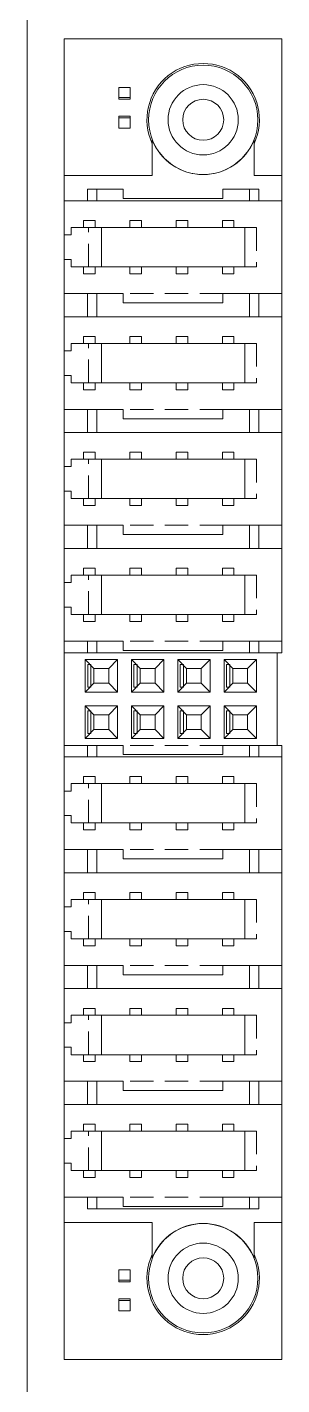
# Model space of a CAD drawing. Header units: millimetres. Extents: x 5 to 589, y 5 to 415.
# Drawn here: x 76.7 to 90.6, y 217.6 to 292 of the extents above; entities that cross this region are included whole.
import ezdxf

# ---------------------------------------------------------------- set-up
doc = ezdxf.new("R2010")
doc.units = ezdxf.units.MM
doc.linetypes.add('HIDDEN', pattern=[1.905, 1.27, -0.635])

msp = doc.modelspace()

# ---------------------------------------------------------------- linework, layer by layer
at = {"color": 7, "linetype": 'Continuous', "lineweight": 15}
for p, q in [((76.657, 308.324), (76.657, 159.364)), ((90.635, 291.404), (78.697, 291.404)), ((78.697, 283.911), (78.697, 291.404)), ((90.635, 283.911), (90.635, 291.404)), ((83.523, 285.85), (83.523, 283.911)), ((89.111, 283.911), (89.111, 285.85)), ((83.523, 283.911), (78.697, 283.911)), ((78.697, 226.507), (78.697, 283.911)), ((89.111, 283.911), (90.635, 283.911)), ((90.635, 257.749), (90.635, 283.911)), ((79.967, 282.514), (79.967, 283.149)), ((79.967, 283.149), (81.935, 283.149)), ((80.475, 283.149), (80.475, 282.514)), ((81.935, 283.149), (81.935, 282.641)), ((87.396, 283.149), (89.365, 283.149)), ((87.396, 282.641), (87.396, 283.149)), ((88.857, 282.514), (88.857, 283.149)), ((89.365, 283.149), (89.365, 282.514)), ((89.365, 282.514), (79.967, 282.514)), ((81.935, 282.641), (87.396, 282.641)), ((80.729, 278.894), (80.729, 281.053)), ((80.729, 281.053), (88.603, 281.053)), ((88.603, 281.053), (88.603, 278.894)), ((88.603, 278.894), (80.729, 278.894)), ((79.967, 276.164), (79.967, 277.434)), ((79.967, 277.434), (81.935, 277.434)), ((80.475, 277.434), (80.475, 276.164)), ((81.935, 277.434), (81.935, 276.926)), ((81.935, 276.926), (87.396, 276.926)), ((87.396, 276.926), (87.396, 277.434)), ((87.396, 277.434), (89.365, 277.434)), ((88.857, 276.164), (88.857, 277.434)), ((89.365, 277.434), (89.365, 276.164)), ((89.365, 276.164), (79.967, 276.164)), ((80.729, 272.544), (80.729, 274.703)), ((80.729, 274.703), (88.603, 274.703)), ((88.603, 274.703), (88.603, 272.544)), ((88.603, 272.544), (80.729, 272.544)), ((79.967, 269.814), (79.967, 271.084)), ((79.967, 271.084), (81.935, 271.084)), ((80.475, 271.084), (80.475, 269.814)), ((81.935, 271.084), (81.935, 270.576)), ((87.396, 270.576), (87.396, 271.084)), ((87.396, 271.084), (89.365, 271.084)), ((88.857, 269.814), (88.857, 271.084)), ((89.365, 271.084), (89.365, 269.814)), ((81.935, 270.576), (87.396, 270.576)), ((89.365, 269.814), (79.967, 269.814)), ((80.729, 266.194), (80.729, 268.353)), ((80.729, 268.353), (88.603, 268.353)), ((88.603, 268.353), (88.603, 266.194)), ((88.603, 266.194), (80.729, 266.194)), ((79.967, 263.464), (79.967, 264.734)), ((79.967, 264.734), (81.935, 264.734)), ((80.475, 264.734), (80.475, 263.464)), ((81.935, 264.734), (81.935, 264.226)), ((81.935, 264.226), (87.396, 264.226)), ((87.396, 264.734), (89.365, 264.734)), ((87.396, 264.226), (87.396, 264.734)), ((88.857, 263.464), (88.857, 264.734)), ((89.365, 264.734), (89.365, 263.464)), ((89.365, 263.464), (79.967, 263.464)), ((80.729, 259.844), (80.729, 262.003)), ((80.729, 262.003), (88.603, 262.003)), ((88.603, 262.003), (88.603, 259.844)), ((88.603, 259.844), (80.729, 259.844)), ((79.967, 257.749), (79.967, 258.384)), ((79.967, 258.384), (81.935, 258.384)), ((80.475, 258.384), (80.475, 257.749)), ((81.935, 258.384), (81.935, 257.876)), ((87.396, 258.384), (89.365, 258.384)), ((87.396, 257.876), (87.396, 258.384)), ((88.857, 257.749), (88.857, 258.384)), ((89.365, 258.384), (89.365, 257.749)), ((89.365, 257.749), (79.967, 257.749)), ((81.935, 257.876), (87.396, 257.876)), ((90.635, 257.749), (90.381, 257.749)), ((90.381, 252.669), (90.381, 257.749)), ((79.84, 255.59), (79.84, 257.368)), ((80.323, 256.885), (79.84, 257.368)), ((79.84, 257.368), (81.618, 257.368)), ((80.323, 256.885), (80.323, 256.072)), ((81.135, 256.885), (80.323, 256.885)), ((81.135, 256.885), (81.618, 257.368)), ((81.135, 256.072), (81.135, 256.885)), ((81.618, 257.368), (81.618, 255.59)), ((82.863, 256.885), (82.38, 257.368)), ((82.38, 257.368), (84.158, 257.368)), ((82.38, 255.59), (82.38, 257.368)), ((83.675, 256.885), (82.863, 256.885)), ((82.863, 256.885), (82.863, 256.072)), ((83.675, 256.885), (84.158, 257.368)), ((83.675, 256.072), (83.675, 256.885)), ((84.158, 257.368), (84.158, 255.59)), ((84.92, 255.59), (84.92, 257.368)), ((85.403, 256.885), (84.92, 257.368)), ((84.92, 257.368), (86.698, 257.368)), ((85.403, 256.885), (85.403, 256.072)), ((86.215, 256.885), (85.403, 256.885)), ((86.215, 256.885), (86.698, 257.368)), ((86.215, 256.072), (86.215, 256.885)), ((86.698, 257.368), (86.698, 255.59)), ((87.46, 255.59), (87.46, 257.368)), ((87.943, 256.885), (87.46, 257.368)), ((87.46, 257.368), (89.238, 257.368)), ((87.943, 256.885), (87.943, 256.072)), ((88.755, 256.885), (87.943, 256.885)), ((88.755, 256.885), (89.238, 257.368)), ((88.755, 256.072), (88.755, 256.885)), ((89.238, 257.368), (89.238, 255.59)), ((80.323, 256.072), (79.84, 255.59)), ((80.323, 256.072), (81.135, 256.072)), ((81.618, 255.59), (81.135, 256.072)), ((82.863, 256.072), (82.38, 255.59)), ((82.863, 256.072), (83.675, 256.072)), ((84.158, 255.59), (83.675, 256.072)), ((85.403, 256.072), (84.92, 255.59)), ((85.403, 256.072), (86.215, 256.072)), ((86.698, 255.59), (86.215, 256.072)), ((87.943, 256.072), (87.46, 255.59)), ((87.943, 256.072), (88.755, 256.072)), ((89.238, 255.59), (88.755, 256.072)), ((81.618, 255.59), (79.84, 255.59)), ((84.158, 255.59), (82.38, 255.59)), ((86.698, 255.59), (84.92, 255.59)), ((89.238, 255.59), (87.46, 255.59)), ((79.84, 253.05), (79.84, 254.828)), ((80.323, 254.345), (79.84, 254.828)), ((79.84, 254.828), (81.618, 254.828)), ((81.135, 254.345), (81.618, 254.828)), ((81.618, 254.828), (81.618, 253.05)), ((82.863, 254.345), (82.38, 254.828)), ((82.38, 254.828), (84.158, 254.828)), ((82.38, 253.05), (82.38, 254.828)), ((83.675, 254.345), (84.158, 254.828)), ((84.158, 254.828), (84.158, 253.05)), ((84.92, 253.05), (84.92, 254.828)), ((85.403, 254.345), (84.92, 254.828)), ((84.92, 254.828), (86.698, 254.828)), ((86.215, 254.345), (86.698, 254.828)), ((86.698, 254.828), (86.698, 253.05)), ((87.943, 254.345), (87.46, 254.828)), ((87.46, 254.828), (89.238, 254.828)), ((87.46, 253.05), (87.46, 254.828)), ((88.755, 254.345), (89.238, 254.828)), ((89.238, 254.828), (89.238, 253.05)), ((80.323, 254.345), (80.323, 253.532)), ((81.135, 254.345), (80.323, 254.345)), ((81.135, 253.532), (81.135, 254.345)), ((83.675, 254.345), (82.863, 254.345)), ((82.863, 254.345), (82.863, 253.532)), ((83.675, 253.532), (83.675, 254.345)), ((85.403, 254.345), (85.403, 253.532)), ((86.215, 254.345), (85.403, 254.345)), ((86.215, 253.532), (86.215, 254.345)), ((88.755, 254.345), (87.943, 254.345)), ((87.943, 254.345), (87.943, 253.532)), ((88.755, 253.532), (88.755, 254.345)), ((80.323, 253.532), (79.84, 253.05)), ((81.618, 253.05), (79.84, 253.05)), ((80.323, 253.532), (81.135, 253.532)), ((81.618, 253.05), (81.135, 253.532)), ((82.863, 253.532), (82.38, 253.05)), ((84.158, 253.05), (82.38, 253.05)), ((82.863, 253.532), (83.675, 253.532)), ((84.158, 253.05), (83.675, 253.532)), ((85.403, 253.532), (84.92, 253.05)), ((86.698, 253.05), (84.92, 253.05)), ((85.403, 253.532), (86.215, 253.532)), ((86.698, 253.05), (86.215, 253.532)), ((87.943, 253.532), (87.46, 253.05)), ((89.238, 253.05), (87.46, 253.05)), ((87.943, 253.532), (88.755, 253.532)), ((89.238, 253.05), (88.755, 253.532)), ((79.967, 252.034), (79.967, 252.669)), ((79.967, 252.669), (81.935, 252.669)), ((80.475, 252.669), (80.475, 252.034)), ((81.935, 252.669), (81.935, 252.161)), ((87.396, 252.161), (87.396, 252.669)), ((87.396, 252.669), (89.365, 252.669)), ((88.857, 252.034), (88.857, 252.669)), ((89.365, 252.669), (89.365, 252.034)), ((90.635, 252.669), (90.381, 252.669)), ((90.635, 226.507), (90.635, 252.669)), ((89.365, 252.034), (79.967, 252.034)), ((81.935, 252.161), (87.396, 252.161)), ((80.729, 248.414), (80.729, 250.573)), ((80.729, 250.573), (88.603, 250.573)), ((88.603, 250.573), (88.603, 248.414)), ((88.603, 248.414), (80.729, 248.414)), ((79.967, 245.684), (79.967, 246.954)), ((79.967, 246.954), (81.935, 246.954)), ((80.475, 246.954), (80.475, 245.684)), ((81.935, 246.954), (81.935, 246.446)), ((81.935, 246.446), (87.396, 246.446)), ((87.396, 246.954), (89.365, 246.954)), ((87.396, 246.446), (87.396, 246.954)), ((88.857, 245.684), (88.857, 246.954)), ((89.365, 246.954), (89.365, 245.684)), ((89.365, 245.684), (79.967, 245.684)), ((80.729, 242.064), (80.729, 244.223)), ((80.729, 244.223), (88.603, 244.223)), ((88.603, 244.223), (88.603, 242.064)), ((88.603, 242.064), (80.729, 242.064)), ((79.967, 239.334), (79.967, 240.604)), ((79.967, 240.604), (81.935, 240.604)), ((80.475, 240.604), (80.475, 239.334)), ((81.935, 240.604), (81.935, 240.096)), ((87.396, 240.604), (89.365, 240.604)), ((87.396, 240.096), (87.396, 240.604)), ((88.857, 239.334), (88.857, 240.604)), ((89.365, 240.604), (89.365, 239.334)), ((81.935, 240.096), (87.396, 240.096)), ((89.365, 239.334), (79.967, 239.334)), ((80.729, 235.714), (80.729, 237.873)), ((80.729, 237.873), (88.603, 237.873)), ((88.603, 237.873), (88.603, 235.714)), ((88.603, 235.714), (80.729, 235.714)), ((79.967, 232.984), (79.967, 234.254)), ((79.967, 234.254), (81.935, 234.254)), ((80.475, 234.254), (80.475, 232.984)), ((81.935, 234.254), (81.935, 233.746)), ((81.935, 233.746), (87.396, 233.746)), ((87.396, 234.254), (89.365, 234.254)), ((87.396, 233.746), (87.396, 234.254)), ((88.857, 232.984), (88.857, 234.254)), ((89.365, 234.254), (89.365, 232.984)), ((89.365, 232.984), (79.967, 232.984)), ((80.729, 231.523), (88.603, 231.523)), ((80.729, 229.364), (80.729, 231.523)), ((88.603, 231.523), (88.603, 229.364)), ((88.603, 229.364), (80.729, 229.364)), ((79.967, 227.269), (79.967, 227.904)), ((79.967, 227.904), (81.935, 227.904)), ((80.475, 227.904), (80.475, 227.269)), ((81.935, 227.904), (81.935, 227.396)), ((87.396, 227.904), (89.365, 227.904)), ((87.396, 227.396), (87.396, 227.904)), ((88.857, 227.269), (88.857, 227.904)), ((89.365, 227.904), (89.365, 227.269)), ((89.365, 227.269), (79.967, 227.269)), ((81.935, 227.396), (87.396, 227.396)), ((78.697, 226.507), (83.523, 226.507)), ((78.697, 219.014), (78.697, 226.507)), ((83.523, 226.507), (83.523, 224.568)), ((89.111, 224.568), (89.111, 226.507)), ((90.635, 226.507), (89.111, 226.507)), ((90.635, 219.014), (90.635, 226.507)), ((78.697, 219.014), (90.635, 219.014))]:
    msp.add_line(p, q, dxfattribs=at)
at = {"color": 7, "linetype": 'HIDDEN', "lineweight": 0}
for p, q in [((81.681, 288.089), (81.681, 288.737)), ((81.681, 288.737), (82.316, 288.737)), ((81.681, 288.178), (82.316, 288.178)), ((82.316, 288.089), (81.681, 288.089)), ((82.316, 288.089), (82.316, 288.737)), ((81.681, 286.502), (81.681, 287.149)), ((81.681, 287.149), (82.316, 287.149)), ((81.681, 287.06), (82.316, 287.06)), ((82.316, 286.502), (82.316, 287.149)), ((82.316, 286.502), (81.681, 286.502)), ((78.697, 282.514), (79.967, 282.514)), ((89.365, 282.514), (90.635, 282.514)), ((80.386, 281.434), (79.751, 281.434)), ((79.751, 281.053), (79.751, 281.434)), ((80.386, 281.434), (80.386, 281.053)), ((82.291, 281.053), (82.291, 281.434)), ((82.926, 281.434), (82.291, 281.434)), ((82.926, 281.434), (82.926, 281.053)), ((85.466, 281.434), (84.831, 281.434)), ((84.831, 281.053), (84.831, 281.434)), ((85.466, 281.434), (85.466, 281.053)), ((87.371, 281.053), (87.371, 281.434)), ((88.006, 281.434), (87.371, 281.434)), ((88.006, 281.434), (88.006, 281.053)), ((79.078, 280.647), (78.697, 280.647)), ((80.03, 281.053), (79.078, 281.053)), ((79.078, 281.053), (79.078, 280.647)), ((80.729, 281.053), (80.03, 281.053)), ((80.03, 278.894), (80.03, 281.053)), ((89.238, 281.053), (88.603, 281.053)), ((89.238, 281.053), (89.238, 278.894)), ((78.697, 279.301), (79.078, 279.301)), ((79.078, 279.301), (79.078, 278.894)), ((79.078, 278.894), (80.03, 278.894)), ((79.751, 278.513), (79.751, 278.894)), ((80.386, 278.513), (79.751, 278.513)), ((80.729, 278.894), (80.03, 278.894)), ((80.386, 278.894), (80.386, 278.513)), ((82.291, 278.513), (82.291, 278.894)), ((82.926, 278.513), (82.291, 278.513)), ((82.926, 278.894), (82.926, 278.513)), ((84.831, 278.513), (84.831, 278.894)), ((85.466, 278.513), (84.831, 278.513)), ((85.466, 278.894), (85.466, 278.513)), ((87.371, 278.513), (87.371, 278.894)), ((88.006, 278.513), (87.371, 278.513)), ((88.006, 278.894), (88.006, 278.513)), ((88.603, 278.894), (89.238, 278.894)), ((79.967, 277.434), (78.697, 277.434)), ((87.396, 277.434), (81.935, 277.434)), ((90.635, 277.434), (89.365, 277.434)), ((78.697, 276.164), (79.967, 276.164)), ((89.365, 276.164), (90.635, 276.164)), ((80.03, 274.703), (79.078, 274.703)), ((79.078, 274.703), (79.078, 274.297)), ((79.751, 274.703), (79.751, 275.084)), ((80.386, 275.084), (79.751, 275.084)), ((80.729, 274.703), (80.03, 274.703)), ((80.03, 272.544), (80.03, 274.703)), ((80.386, 275.084), (80.386, 274.703)), ((82.291, 274.703), (82.291, 275.084)), ((82.926, 275.084), (82.291, 275.084)), ((82.926, 275.084), (82.926, 274.703)), ((85.466, 275.084), (84.831, 275.084)), ((84.831, 274.703), (84.831, 275.084)), ((85.466, 275.084), (85.466, 274.703)), ((88.006, 275.084), (87.371, 275.084)), ((87.371, 274.703), (87.371, 275.084)), ((88.006, 275.084), (88.006, 274.703)), ((89.238, 274.703), (88.603, 274.703)), ((89.238, 274.703), (89.238, 272.544)), ((79.078, 274.297), (78.697, 274.297)), ((78.697, 272.951), (79.078, 272.951)), ((79.078, 272.951), (79.078, 272.544)), ((79.078, 272.544), (80.03, 272.544)), ((79.751, 272.163), (79.751, 272.544)), ((80.729, 272.544), (80.03, 272.544)), ((80.386, 272.544), (80.386, 272.163)), ((82.291, 272.163), (82.291, 272.544)), ((82.926, 272.544), (82.926, 272.163)), ((84.831, 272.163), (84.831, 272.544)), ((85.466, 272.544), (85.466, 272.163)), ((87.371, 272.163), (87.371, 272.544)), ((88.006, 272.544), (88.006, 272.163)), ((88.603, 272.544), (89.238, 272.544)), ((80.386, 272.163), (79.751, 272.163)), ((82.926, 272.163), (82.291, 272.163)), ((85.466, 272.163), (84.831, 272.163)), ((88.006, 272.163), (87.371, 272.163)), ((79.967, 271.084), (78.697, 271.084)), ((87.396, 271.084), (81.935, 271.084)), ((90.635, 271.084), (89.365, 271.084)), ((78.697, 269.814), (79.967, 269.814)), ((89.365, 269.814), (90.635, 269.814)), ((79.751, 268.353), (79.751, 268.734)), ((80.386, 268.734), (79.751, 268.734)), ((80.386, 268.734), (80.386, 268.353)), ((82.926, 268.734), (82.291, 268.734)), ((82.291, 268.353), (82.291, 268.734)), ((82.926, 268.734), (82.926, 268.353)), ((85.466, 268.734), (84.831, 268.734)), ((84.831, 268.353), (84.831, 268.734)), ((85.466, 268.734), (85.466, 268.353)), ((87.371, 268.353), (87.371, 268.734)), ((88.006, 268.734), (87.371, 268.734)), ((88.006, 268.734), (88.006, 268.353)), ((79.078, 267.947), (78.697, 267.947)), ((80.03, 268.353), (79.078, 268.353)), ((79.078, 268.353), (79.078, 267.947)), ((80.729, 268.353), (80.03, 268.353)), ((80.03, 266.194), (80.03, 268.353)), ((89.238, 268.353), (88.603, 268.353)), ((89.238, 268.353), (89.238, 266.194)), ((78.697, 266.601), (79.078, 266.601)), ((79.078, 266.601), (79.078, 266.194)), ((79.078, 266.194), (80.03, 266.194)), ((79.751, 265.813), (79.751, 266.194)), ((80.386, 265.813), (79.751, 265.813)), ((80.729, 266.194), (80.03, 266.194)), ((80.386, 266.194), (80.386, 265.813)), ((82.291, 265.813), (82.291, 266.194)), ((82.926, 265.813), (82.291, 265.813)), ((82.926, 266.194), (82.926, 265.813)), ((84.831, 265.813), (84.831, 266.194)), ((85.466, 265.813), (84.831, 265.813)), ((85.466, 266.194), (85.466, 265.813)), ((87.371, 265.813), (87.371, 266.194)), ((88.006, 265.813), (87.371, 265.813)), ((88.006, 266.194), (88.006, 265.813)), ((88.603, 266.194), (89.238, 266.194)), ((79.967, 264.734), (78.697, 264.734)), ((87.396, 264.734), (81.935, 264.734)), ((90.635, 264.734), (89.365, 264.734)), ((78.697, 263.464), (79.967, 263.464)), ((89.365, 263.464), (90.635, 263.464)), ((80.03, 262.003), (79.078, 262.003)), ((79.078, 262.003), (79.078, 261.597)), ((80.386, 262.384), (79.751, 262.384)), ((79.751, 262.003), (79.751, 262.384)), ((80.03, 259.844), (80.03, 262.003)), ((80.729, 262.003), (80.03, 262.003)), ((80.386, 262.384), (80.386, 262.003)), ((82.926, 262.384), (82.291, 262.384)), ((82.291, 262.003), (82.291, 262.384)), ((82.926, 262.384), (82.926, 262.003)), ((84.831, 262.003), (84.831, 262.384)), ((85.466, 262.384), (84.831, 262.384)), ((85.466, 262.384), (85.466, 262.003)), ((87.371, 262.003), (87.371, 262.384)), ((88.006, 262.384), (87.371, 262.384)), ((88.006, 262.384), (88.006, 262.003)), ((89.238, 262.003), (88.603, 262.003)), ((89.238, 262.003), (89.238, 259.844)), ((79.078, 261.597), (78.697, 261.597)), ((78.697, 260.251), (79.078, 260.251)), ((79.078, 260.251), (79.078, 259.844)), ((79.078, 259.844), (80.03, 259.844)), ((79.751, 259.463), (79.751, 259.844)), ((80.729, 259.844), (80.03, 259.844)), ((80.386, 259.844), (80.386, 259.463)), ((82.291, 259.463), (82.291, 259.844)), ((82.926, 259.844), (82.926, 259.463)), ((84.831, 259.463), (84.831, 259.844)), ((85.466, 259.844), (85.466, 259.463)), ((87.371, 259.463), (87.371, 259.844)), ((88.006, 259.844), (88.006, 259.463)), ((88.603, 259.844), (89.238, 259.844)), ((80.386, 259.463), (79.751, 259.463)), ((82.926, 259.463), (82.291, 259.463)), ((85.466, 259.463), (84.831, 259.463)), ((88.006, 259.463), (87.371, 259.463)), ((79.967, 258.384), (78.697, 258.384)), ((87.396, 258.384), (81.935, 258.384)), ((90.635, 258.384), (89.365, 258.384)), ((78.697, 257.749), (79.967, 257.749)), ((89.365, 257.749), (90.381, 257.749)), ((80.157, 257.101), (79.98, 257.101)), ((79.98, 257.101), (79.98, 255.857)), ((80.157, 257.101), (80.157, 255.857)), ((82.697, 257.101), (82.52, 257.101)), ((82.52, 257.101), (82.52, 255.857)), ((82.697, 257.101), (82.697, 255.857)), ((85.237, 257.101), (85.06, 257.101)), ((85.06, 257.101), (85.06, 255.857)), ((85.237, 257.101), (85.237, 255.857)), ((87.777, 257.101), (87.6, 257.101)), ((87.6, 257.101), (87.6, 255.857)), ((87.777, 257.101), (87.777, 255.857)), ((80.157, 255.857), (79.98, 255.857)), ((82.697, 255.857), (82.52, 255.857)), ((85.237, 255.857), (85.06, 255.857)), ((87.777, 255.857), (87.6, 255.857)), ((80.157, 254.561), (79.98, 254.561)), ((79.98, 254.561), (79.98, 253.317)), ((80.157, 254.561), (80.157, 253.317)), ((82.697, 254.561), (82.52, 254.561)), ((82.52, 254.561), (82.52, 253.317)), ((82.697, 254.561), (82.697, 253.317)), ((85.237, 254.561), (85.06, 254.561)), ((85.06, 254.561), (85.06, 253.317)), ((85.237, 254.561), (85.237, 253.317)), ((87.777, 254.561), (87.6, 254.561)), ((87.6, 254.561), (87.6, 253.317)), ((87.777, 254.561), (87.777, 253.317)), ((80.157, 253.317), (79.98, 253.317)), ((82.697, 253.317), (82.52, 253.317)), ((85.237, 253.317), (85.06, 253.317)), ((87.777, 253.317), (87.6, 253.317)), ((79.967, 252.669), (78.697, 252.669)), ((87.396, 252.669), (81.935, 252.669)), ((90.381, 252.669), (89.365, 252.669)), ((78.697, 252.034), (79.967, 252.034)), ((89.365, 252.034), (90.635, 252.034)), ((79.751, 250.573), (79.751, 250.954)), ((80.386, 250.954), (79.751, 250.954)), ((80.386, 250.954), (80.386, 250.573)), ((82.926, 250.954), (82.291, 250.954)), ((82.291, 250.573), (82.291, 250.954)), ((82.926, 250.954), (82.926, 250.573)), ((85.466, 250.954), (84.831, 250.954)), ((84.831, 250.573), (84.831, 250.954)), ((85.466, 250.954), (85.466, 250.573)), ((87.371, 250.573), (87.371, 250.954)), ((88.006, 250.954), (87.371, 250.954)), ((88.006, 250.954), (88.006, 250.573)), ((79.078, 250.167), (78.697, 250.167)), ((80.03, 250.573), (79.078, 250.573)), ((79.078, 250.573), (79.078, 250.167)), ((80.03, 248.414), (80.03, 250.573)), ((80.729, 250.573), (80.03, 250.573)), ((89.238, 250.573), (88.603, 250.573)), ((89.238, 250.573), (89.238, 248.414)), ((78.697, 248.821), (79.078, 248.821)), ((79.078, 248.821), (79.078, 248.414)), ((79.078, 248.414), (80.03, 248.414)), ((79.751, 248.033), (79.751, 248.414)), ((80.386, 248.033), (79.751, 248.033)), ((80.729, 248.414), (80.03, 248.414)), ((80.386, 248.414), (80.386, 248.033)), ((82.291, 248.033), (82.291, 248.414)), ((82.926, 248.033), (82.291, 248.033)), ((82.926, 248.414), (82.926, 248.033)), ((84.831, 248.033), (84.831, 248.414)), ((85.466, 248.033), (84.831, 248.033)), ((85.466, 248.414), (85.466, 248.033)), ((87.371, 248.033), (87.371, 248.414)), ((88.006, 248.033), (87.371, 248.033)), ((88.006, 248.414), (88.006, 248.033)), ((88.603, 248.414), (89.238, 248.414)), ((79.967, 246.954), (78.697, 246.954)), ((87.396, 246.954), (81.935, 246.954)), ((90.635, 246.954), (89.365, 246.954)), ((78.697, 245.684), (79.967, 245.684)), ((89.365, 245.684), (90.635, 245.684)), ((80.03, 244.223), (79.078, 244.223)), ((79.078, 244.223), (79.078, 243.817)), ((80.386, 244.604), (79.751, 244.604)), ((79.751, 244.223), (79.751, 244.604)), ((80.729, 244.223), (80.03, 244.223)), ((80.03, 242.064), (80.03, 244.223)), ((80.386, 244.604), (80.386, 244.223)), ((82.291, 244.223), (82.291, 244.604)), ((82.926, 244.604), (82.291, 244.604)), ((82.926, 244.604), (82.926, 244.223)), ((84.831, 244.223), (84.831, 244.604)), ((85.466, 244.604), (84.831, 244.604)), ((85.466, 244.604), (85.466, 244.223)), ((87.371, 244.223), (87.371, 244.604)), ((88.006, 244.604), (87.371, 244.604)), ((88.006, 244.604), (88.006, 244.223)), ((89.238, 244.223), (88.603, 244.223)), ((89.238, 244.223), (89.238, 242.064)), ((79.078, 243.817), (78.697, 243.817)), ((78.697, 242.471), (79.078, 242.471)), ((79.078, 242.471), (79.078, 242.064)), ((79.078, 242.064), (80.03, 242.064)), ((79.751, 241.683), (79.751, 242.064)), ((80.729, 242.064), (80.03, 242.064)), ((80.386, 242.064), (80.386, 241.683)), ((82.291, 241.683), (82.291, 242.064)), ((82.926, 242.064), (82.926, 241.683)), ((84.831, 241.683), (84.831, 242.064)), ((85.466, 242.064), (85.466, 241.683)), ((87.371, 241.683), (87.371, 242.064)), ((88.006, 242.064), (88.006, 241.683)), ((88.603, 242.064), (89.238, 242.064)), ((80.386, 241.683), (79.751, 241.683)), ((82.926, 241.683), (82.291, 241.683)), ((85.466, 241.683), (84.831, 241.683)), ((88.006, 241.683), (87.371, 241.683)), ((79.967, 240.604), (78.697, 240.604)), ((87.396, 240.604), (81.935, 240.604)), ((90.635, 240.604), (89.365, 240.604)), ((78.697, 239.334), (79.967, 239.334)), ((89.365, 239.334), (90.635, 239.334)), ((80.386, 238.254), (79.751, 238.254)), ((79.751, 237.873), (79.751, 238.254)), ((80.386, 238.254), (80.386, 237.873)), ((82.291, 237.873), (82.291, 238.254)), ((82.926, 238.254), (82.291, 238.254)), ((82.926, 238.254), (82.926, 237.873)), ((85.466, 238.254), (84.831, 238.254)), ((84.831, 237.873), (84.831, 238.254)), ((85.466, 238.254), (85.466, 237.873)), ((87.371, 237.873), (87.371, 238.254)), ((88.006, 238.254), (87.371, 238.254)), ((88.006, 238.254), (88.006, 237.873)), ((79.078, 237.467), (78.697, 237.467)), ((79.078, 237.873), (79.078, 237.467)), ((80.03, 237.873), (79.078, 237.873)), ((80.729, 237.873), (80.03, 237.873)), ((80.03, 235.714), (80.03, 237.873)), ((89.238, 237.873), (88.603, 237.873)), ((89.238, 237.873), (89.238, 235.714)), ((78.697, 236.121), (79.078, 236.121)), ((79.078, 236.121), (79.078, 235.714)), ((79.078, 235.714), (80.03, 235.714)), ((79.751, 235.333), (79.751, 235.714)), ((80.386, 235.333), (79.751, 235.333)), ((80.729, 235.714), (80.03, 235.714)), ((80.386, 235.714), (80.386, 235.333)), ((82.291, 235.333), (82.291, 235.714)), ((82.926, 235.333), (82.291, 235.333)), ((82.926, 235.714), (82.926, 235.333)), ((84.831, 235.333), (84.831, 235.714)), ((85.466, 235.333), (84.831, 235.333)), ((85.466, 235.714), (85.466, 235.333)), ((87.371, 235.333), (87.371, 235.714)), ((88.006, 235.333), (87.371, 235.333)), ((88.006, 235.714), (88.006, 235.333)), ((88.603, 235.714), (89.238, 235.714)), ((79.967, 234.254), (78.697, 234.254)), ((87.396, 234.254), (81.935, 234.254)), ((90.635, 234.254), (89.365, 234.254)), ((78.697, 232.984), (79.967, 232.984)), ((89.365, 232.984), (90.635, 232.984)), ((79.078, 231.523), (79.078, 231.117)), ((80.03, 231.523), (79.078, 231.523)), ((80.386, 231.904), (79.751, 231.904)), ((79.751, 231.523), (79.751, 231.904)), ((80.729, 231.523), (80.03, 231.523)), ((80.03, 229.364), (80.03, 231.523)), ((80.386, 231.904), (80.386, 231.523)), ((82.291, 231.523), (82.291, 231.904)), ((82.926, 231.904), (82.291, 231.904)), ((82.926, 231.904), (82.926, 231.523)), ((84.831, 231.523), (84.831, 231.904)), ((85.466, 231.904), (84.831, 231.904)), ((85.466, 231.904), (85.466, 231.523)), ((87.371, 231.523), (87.371, 231.904)), ((88.006, 231.904), (87.371, 231.904)), ((88.006, 231.904), (88.006, 231.523)), ((89.238, 231.523), (88.603, 231.523)), ((89.238, 231.523), (89.238, 229.364)), ((79.078, 231.117), (78.697, 231.117)), ((78.697, 229.771), (79.078, 229.771)), ((79.078, 229.771), (79.078, 229.364)), ((79.078, 229.364), (80.03, 229.364)), ((79.751, 228.983), (79.751, 229.364)), ((80.729, 229.364), (80.03, 229.364)), ((80.386, 229.364), (80.386, 228.983)), ((82.291, 228.983), (82.291, 229.364)), ((82.926, 229.364), (82.926, 228.983)), ((84.831, 228.983), (84.831, 229.364)), ((85.466, 229.364), (85.466, 228.983)), ((87.371, 228.983), (87.371, 229.364)), ((88.006, 229.364), (88.006, 228.983)), ((88.603, 229.364), (89.238, 229.364)), ((80.386, 228.983), (79.751, 228.983)), ((82.926, 228.983), (82.291, 228.983)), ((85.466, 228.983), (84.831, 228.983)), ((88.006, 228.983), (87.371, 228.983)), ((79.967, 227.904), (78.697, 227.904)), ((87.396, 227.904), (81.935, 227.904)), ((90.635, 227.904), (89.365, 227.904)), ((81.681, 223.916), (82.316, 223.916)), ((81.681, 223.269), (81.681, 223.916)), ((81.681, 223.357), (82.316, 223.357)), ((82.316, 223.269), (81.681, 223.269)), ((82.316, 223.269), (82.316, 223.916)), ((81.681, 222.328), (82.316, 222.328)), ((81.681, 221.681), (81.681, 222.328)), ((81.681, 222.24), (82.316, 222.24)), ((82.316, 221.681), (82.316, 222.328)), ((82.316, 221.681), (81.681, 221.681))]:
    msp.add_line(p, q, dxfattribs=at)
at = {"color": 7, "linetype": 'Continuous', "lineweight": 15}
for centre, radius in [((86.317, 286.959), 1.927), ((86.317, 286.959), 1.125), ((86.317, 223.459), 1.927), ((86.317, 223.459), 1.125)]:
    msp.add_circle(centre, radius, dxfattribs=at)
for centre, radius, start, end in [((86.317, 286.959), 3.086, 334.87044, 205.12956), ((86.317, 286.959), 2.997, 90, 270), ((86.317, 286.959), 2.997, 270, 90), ((86.317, 286.959), 3.006, 201.649, 338.351), ((86.317, 223.459), 2.997, 90, 270), ((86.317, 223.459), 3.006, 21.649, 158.351), ((86.317, 223.459), 2.997, 270, 90), ((86.317, 223.459), 3.086, 154.87044, 25.12956)]:
    msp.add_arc(centre, radius, start, end, dxfattribs=at)

doc.saveas('drawing.dxf')
